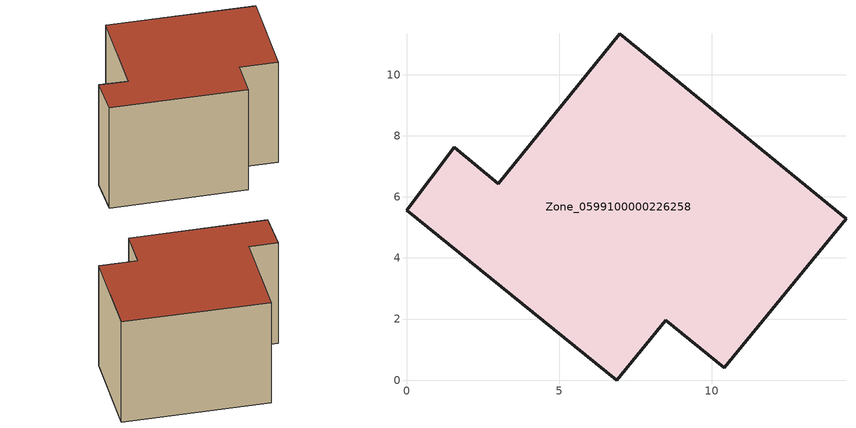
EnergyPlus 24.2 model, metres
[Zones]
Zone_0599100000226258
 floor ground (C_G): 6.98,11.34 14.39,5.29 10.41,0.41 8.49,1.96 6.89,0 0,5.55 1.57,7.62 3,6.43 z0
 wall outside (C_F): 1.57,7.62 0,5.55 6.89,0 8.49,1.96 10.41,0.41 14.39,5.29 6.98,11.34 3,6.43 1.57,7.62 z0:7.56
 roof outside (C_R): 6.98,11.34 3,6.43 1.57,7.62 0,5.55 6.89,0 8.49,1.96 10.41,0.41 14.39,5.29 z7.56
[BUILDING]
Pand.0599100000226258: North Axis=0; Terrain=City; Loads Convergence Tolerance Value=0.04; Temperature Convergence Tolerance Value=0.4; Solar Distribution=FullExterior; Maximum Number of Warmup Days=25; Minimum Number of Warmup Days=1
[Site:Location]
Rotterdam.The.Hague.AP_ZH_NLD Design_Conditions: Latitude=51.96; Longitude=4.45; Time Zone=1; Elevation=-4.5
[SITE:GROUNDTEMPERATURE:BUILDINGSURFACE]
18, 18, 18, 18, 18, 18, 18, 18, 18, 18, 18, 18
[MATERIAL] Thermal Absorptance=0.9; Solar Absorptance=0.7; Visible Absorptance=0.7
Name | Roughness | Thickness | Conductivity | Density | Specific Heat
G.TC.1946-1964 | MediumSmooth | 0.15 | 1 | 540 | 1210
F.TC.1946-1964 | Rough | 0.3 | 0.857143 | 1920 | 840
R.TC.1946-1964 | MediumRough | 0.2 | 0.235294 | 1500 | 1000
[CONSTRUCTION]
C_G: G.TC.1946-1964
C_F: F.TC.1946-1964
C_R: R.TC.1946-1964
[ZONE]
Zone_0599100000226258: Type=1; Multiplier=1; Ceiling Height=Autocalculate; Volume=Autocalculate; Floor Area=autocalculate; Part of Total Floor Area=Yes
[ZONEINFILTRATION:DESIGNFLOWRATE]
Infil_Zone_0599100000226258: Zone or ZoneList or Space or SpaceList=Zone_0599100000226258; Schedule=AlwaysOn; Design Flow Rate Calculation Method=Flow/Area; Flow Rate per Floor Area=0.003; Constant Term Coefficient=1; Temperature Term Coefficient=0; Velocity Term Coefficient=0; Velocity Squared Term Coefficient=0
[HVACTEMPLATE:ZONE:IDEALLOADSAIRSYSTEM]
Zone_0599100000226258: Maximum Heating Supply Air Temperature=50; Minimum Cooling Supply Air Temperature=13; Maximum Heating Supply Air Humidity Ratio=0.0156; Minimum Cooling Supply Air Humidity Ratio=0.0077; Heating Limit=NoLimit; Cooling Limit=NoLimit; Dehumidification Control Type=ConstantSensibleHeatRatio; Cooling Sensible Heat Ratio=0.7; Dehumidification Setpoint=60; Humidification Control Type=None; Humidification Setpoint=30; Outdoor Air Method=None; Outdoor Air Flow Rate per Person=0.00944; Outdoor Air Flow Rate per Zone Floor Area=0; Outdoor Air Flow Rate per Zone=0; Demand Controlled Ventilation Type=None; Outdoor Air Economizer Type=NoEconomizer; Heat Recovery Type=None; Sensible Heat Recovery Effectiveness=0.7; Latent Heat Recovery Effectiveness=0.65
[ZONECONTROL:THERMOSTAT]
ThermostatControl_Zone_0599100000226258: Zone or ZoneList=Zone_0599100000226258; Control Type Schedule=DualSetpointControlType; Control 1=Thermostat_Zone_0599100000226258; Temperature Difference Between Cutout And Setpoint=0
[THERMOSTATSETPOINT:DUALSETPOINT]
Thermostat_Zone_0599100000226258: Heating Setpoint Temperature Schedule=HeatingSetpoint_Zone_0599100000226258; Cooling Setpoint Temperature Schedule=CoolingSetpoint_Zone_0599100000226258
[SCHEDULE:COMPACT]
HeatingSetpoint_Zone_0599100000226258: Through: 12/31, For: AllDays, Until: 24:00, 21
CoolingSetpoint_Zone_0599100000226258: Through: 12/31, For: AllDays, Until: 24:00, 24
DualSetpointControlType: Through: 12/31, For: AllDays, Until: 24:00, 4
AlwaysOn: Through: 12/31, For: AllDays, Until: 24:00, 1
